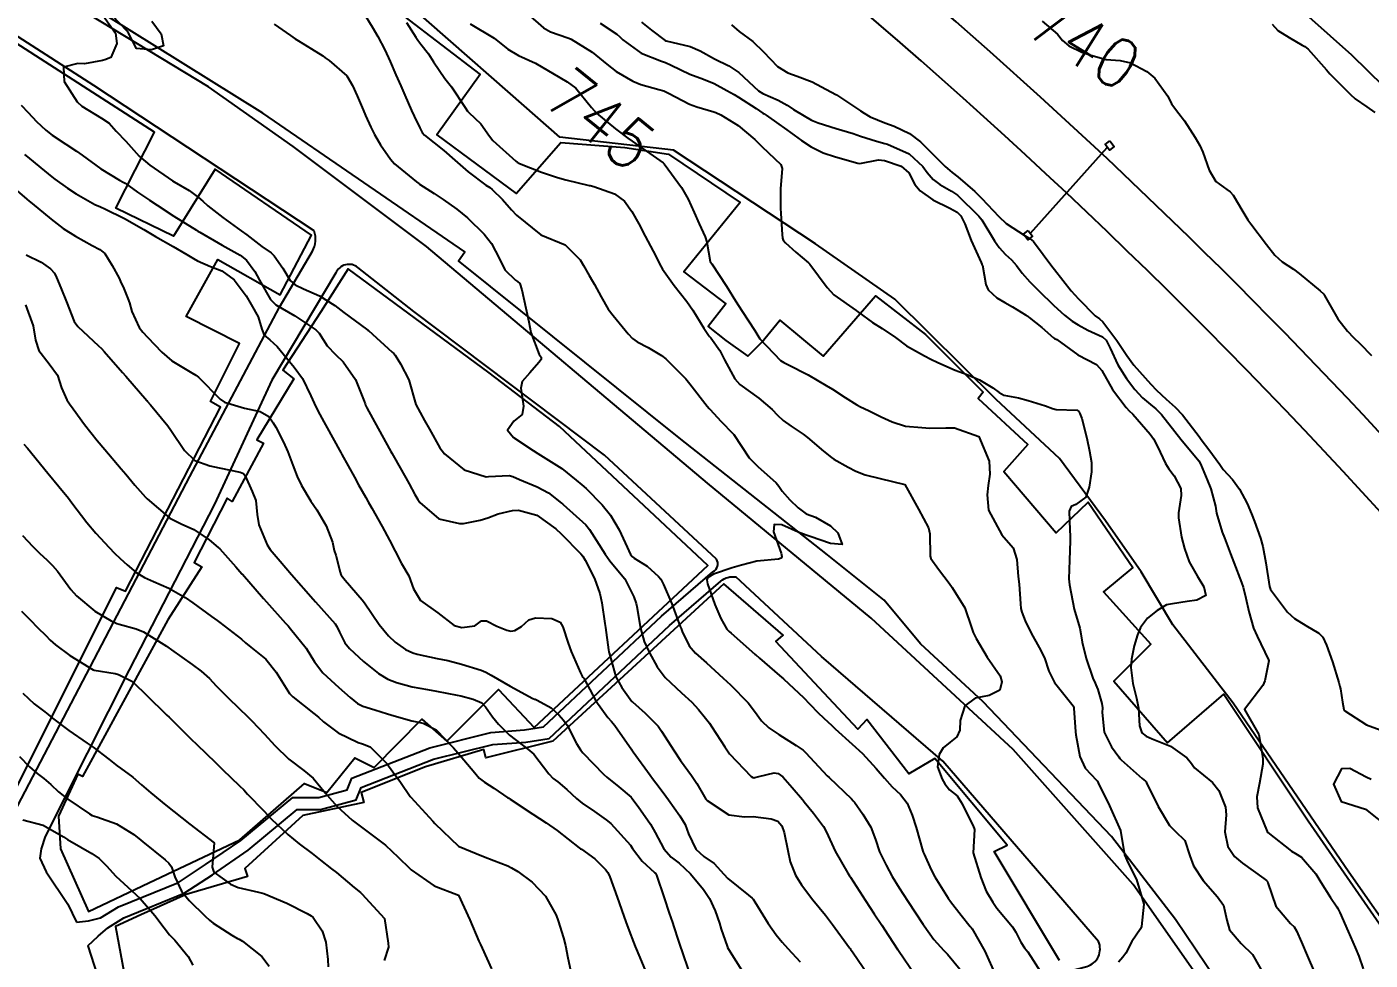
# Model space of a CAD drawing. Header units: metres. Extents: x 318500 to 325275, y 7408834 to 7428799.
# Drawn here: x 320877.3 to 320987, y 7409643.1 to 7409719.3 of the extents above; entities that cross this region are included whole.
import ezdxf
from ezdxf.enums import TextEntityAlignment as Align

# ---------------------------------------------------------------- set-up
doc = ezdxf.new("R2010")
doc.units = ezdxf.units.M
doc.header["$MEASUREMENT"] = 0
for name, color, linetype in [('Cotas', 45, 'Continuous'), ('Curvas de Nivel 1m', 11, 'Continuous'), ('Curvas de Nivel 5m', 15, 'Continuous'), ('Divisas', 45, 'Continuous'), ('Edificações', 30, 'Continuous'), ('Linha Férrea', 20, 'Continuous'), ('Pórticos', 45, 'Continuous'), ('Vias Primárias', 230, 'Continuous'), ('Vias Secundárias', 230, 'Continuous')]:
    doc.layers.add(name, color=color, linetype=linetype)
doc.styles.add('Style-STANDARD', font='STANDARD.shx')

msp = doc.modelspace()

# ---------------------------------------------------------------- linework, layer by layer
at = {"layer": 'Curvas de Nivel 1m', "flags": 128}
for points, elevation in [([(320887.46, 7409719.76), (320888.23, 7409718.74), (320888.42, 7409717.75), (320887.43, 7409717.42), (320886.21, 7409717.55), (320885.56, 7409718.78), (320885.44, 7409718.96), (320883.68, 7409720.81)], 749), ([(320904.72, 7409720.52), (320905.45, 7409719.3), (320905.93, 7409718.51), (320906.51, 7409717.42), (320906.94, 7409716.49), (320907.4, 7409715.4), (320907.8, 7409714.48), (320908.12, 7409713.73), (320908.69, 7409712.47), (320908.9, 7409712.01), (320909.35, 7409711.05), (320909.55, 7409710.67), (320909.75, 7409710.45), (320911.32, 7409709.2), (320912.22, 7409708.42), (320913.3, 7409707.48), (320914.75, 7409706.39), (320915.07, 7409706.18), (320915.28, 7409706.02), (320916.12, 7409705.22), (320916.86, 7409704.36), (320917.25, 7409703.93), (320919.23, 7409702.33), (320921.22, 7409701.5), (320922.47, 7409700.28), (320922.74, 7409699.82), (320923.19, 7409699.01), (320923.47, 7409698.55), (320923.62, 7409698.27), (320924.16, 7409697.27), (320924.75, 7409696.25), (320925.14, 7409695.73), (320926.39, 7409694.23), (320926.74, 7409693.85), (320927.11, 7409693.58), (320928.02, 7409693.11), (320929.1, 7409692.48), (320929.46, 7409692.19), (320931.08, 7409690.57), (320931.43, 7409690.16), (320932.84, 7409688.34), (320932.99, 7409688.14), (320933.01, 7409688.11), (320933.04, 7409688.08), (320933.98, 7409687.07), (320934.94, 7409686.11), (320935.02, 7409686.02), (320936.27, 7409684.1), (320936.98, 7409683.41), (320938.46, 7409682.07), (320938.68, 7409681.79), (320938.95, 7409681.39), (320939.58, 7409680.69), (320940.27, 7409680.04), (320940.93, 7409679.55), (320941.68, 7409679.27), (320942.92, 7409678.55), (320943.5, 7409678), (320943.86, 7409677.03), (320942.9, 7409677.11), (320941.25, 7409677.68), (320940.91, 7409677.79), (320940.27, 7409678.04), (320938.92, 7409678.64), (320938.32, 7409678.66), (320938.25, 7409678.07), (320938.88, 7409676.33), (320938.93, 7409676.06), (320938.88, 7409675.92), (320938.66, 7409675.84), (320936.88, 7409675.67), (320935.63, 7409675.35), (320934.87, 7409675.14), (320933.35, 7409674.62), (320932.86, 7409674.31), (320932.81, 7409674.14), (320932.86, 7409673.83), (320933.45, 7409672.13), (320933.95, 7409670.99), (320934.45, 7409670.12), (320934.62, 7409669.94), (320934.8, 7409669.78), (320936.73, 7409668.09), (320936.78, 7409668.05), (320937.1, 7409667.76), (320938.75, 7409666.33), (320939.06, 7409666.06), (320940.73, 7409664.51), (320941.19, 7409664.03), (320941.94, 7409663.25), (320942.71, 7409662.53), (320942.98, 7409662.28), (320943.29, 7409661.99), (320944.68, 7409660.73), (320945.52, 7409659.97), (320946.65, 7409658.75), (320947.33, 7409657.94), (320947.96, 7409657.25), (320948.63, 7409656.61), (320949.16, 7409655.91), (320949.59, 7409654.93), (320949.9, 7409653.91), (320950.46, 7409652), (320950.49, 7409651.9), (320950.56, 7409651.75), (320951.13, 7409650.47), (320951.42, 7409649.89), (320952.51, 7409648.14), (320952.71, 7409647.87), (320953.58, 7409646.77), (320954.32, 7409645.84), (320954.39, 7409645.76), (320954.48, 7409645.65), (320955.52, 7409643.83), (320956.43, 7409641.82)], 747), ([(320918.18, 7409720.34), (320919.45, 7409719.24), (320920.03, 7409718.9), (320921.45, 7409718.42), (320921.54, 7409718.38), (320921.71, 7409718.3), (320923.43, 7409717.24), (320924.63, 7409716.26), (320925.41, 7409715.65), (320926.76, 7409714.87), (320927.4, 7409714.61), (320928.89, 7409714.2), (320929.28, 7409714.08), (320929.39, 7409714.04), (320929.67, 7409713.9), (320931.38, 7409712.99), (320931.98, 7409712.77), (320933.37, 7409712.36), (320933.54, 7409712.31), (320933.96, 7409712.13), (320935.36, 7409711.24), (320936.72, 7409710.1), (320937.33, 7409709.51), (320938.85, 7409708.07), (320938.97, 7409707.73), (320938.82, 7409706.07), (320938.82, 7409704.51), (320938.86, 7409704.07), (320938.96, 7409702.34), (320938.99, 7409702.06), (320939.05, 7409701.88), (320939.23, 7409701.66), (320940.07, 7409700.9), (320941.11, 7409700.03), (320941.21, 7409699.92), (320942.63, 7409698.02), (320943.17, 7409697.43), (320945, 7409696.14), (320945.15, 7409696.03), (320945.22, 7409695.98), (320946.33, 7409695.15), (320947.14, 7409694.66), (320948.21, 7409693.94), (320949.12, 7409693.27), (320950.58, 7409692.44), (320951.1, 7409692.17), (320951.68, 7409691.89), (320953.09, 7409691.28), (320954, 7409690.94), (320955.08, 7409690.49), (320956.17, 7409689.83), (320956.69, 7409689.45), (320957.06, 7409689.23), (320958.28, 7409689.02), (320959.06, 7409688.79), (320960.48, 7409688.36), (320961.05, 7409688.13), (320961.35, 7409688.07), (320963.05, 7409688), (320963.2, 7409687.89), (320963.29, 7409687.74), (320963.45, 7409687.33), (320963.86, 7409685.73), (320964.07, 7409684.66), (320964.24, 7409683.72), (320964.22, 7409682.96), (320964.03, 7409681.72), (320963.78, 7409680.9), (320962.95, 7409680.31), (320962.56, 7409680.13), (320962.42, 7409679.75), (320962.45, 7409678.21), (320962.49, 7409677.75), (320962.5, 7409677.34), (320962.43, 7409675.75), (320962.39, 7409674.22), (320962.44, 7409673.75), (320962.83, 7409671.74), (320963.28, 7409670.2), (320963.37, 7409669.73), (320963.48, 7409669.05), (320963.81, 7409667.72), (320964.34, 7409666.13), (320964.52, 7409665.71), (320964.59, 7409665.56), (320964.74, 7409665.18), (320965.08, 7409664.05), (320965.12, 7409663.7), (320965.11, 7409663.32), (320965.28, 7409661.7), (320965.86, 7409660.51), (320966.46, 7409659.68), (320966.55, 7409659.56), (320966.67, 7409659.44), (320968.38, 7409657.93), (320968.65, 7409657.71), (320968.67, 7409657.68), (320968.7, 7409657.66), (320968.73, 7409657.58), (320969.68, 7409655.64), (320970.6, 7409654.08), (320971.08, 7409653.62), (320971.85, 7409652.87), (320972.26, 7409651.6), (320972.56, 7409650.78), (320973.36, 7409649.59), (320974.52, 7409648.26), (320975.01, 7409647.57), (320975.28, 7409646.35), (320975.51, 7409645.56), (320976.47, 7409644.46), (320977.4, 7409643.54), (320978.43, 7409641.72)], 744), ([(320883.46, 7409720.25), (320884.49, 7409718.79), (320884.6, 7409717.96), (320884.1, 7409716.8), (320883.61, 7409716.61), (320883.42, 7409716.56), (320881.95, 7409716.29), (320881.41, 7409716.32), (320880.24, 7409716.01), (320880.3, 7409714.85), (320881.37, 7409713.19), (320881.74, 7409712.83), (320883.35, 7409711.85), (320883.98, 7409711.44), (320884.56, 7409710.79), (320885.33, 7409709.96), (320886.43, 7409708.76), (320887.3, 7409708.01), (320889.15, 7409706.73), (320889.28, 7409706.66), (320890.5, 7409705.94), (320891.27, 7409705.37), (320891.63, 7409705.06), (320892.03, 7409704.69), (320893.25, 7409703.75), (320894.77, 7409702.65), (320895.22, 7409702.31), (320896.46, 7409701.38), (320897.2, 7409700.84), (320897.45, 7409700.62), (320898.17, 7409699.59), (320898.76, 7409698.6), (320899.17, 7409698.23), (320899.84, 7409697.92), (320901.16, 7409697.33), (320902.41, 7409696.55), (320903.14, 7409695.99), (320905.01, 7409694.62), (320905.12, 7409694.55), (320905.16, 7409694.51), (320907.1, 7409692.74), (320907.23, 7409692.62), (320907.33, 7409692.49), (320907.77, 7409691.79), (320908.45, 7409690.47), (320909.04, 7409688.46), (320909.75, 7409687.17), (320910.15, 7409686.44), (320911, 7409684.93), (320911.37, 7409684.43), (320912.97, 7409683.13), (320914.77, 7409682.57), (320914.96, 7409682.58), (320916.65, 7409682.67), (320916.96, 7409682.6), (320917.51, 7409682.34), (320918.95, 7409681.73), (320919.88, 7409681.25), (320920.94, 7409680.41), (320921, 7409680.36), (320921.07, 7409680.3), (320922.92, 7409678.63), (320923.23, 7409678.27), (320923.79, 7409677.37), (320924.5, 7409676.25), (320924.87, 7409675.71), (320925.54, 7409674.92), (320926.11, 7409674.23), (320926.84, 7409672.75), (320927.02, 7409672.22), (320927.09, 7409671.96), (320927.39, 7409670.21), (320927.68, 7409669.1), (320928.11, 7409668.2), (320928.76, 7409667.05), (320929.41, 7409666.18), (320930.73, 7409664.92), (320931.57, 7409664.16), (320932.13, 7409663.56), (320932.71, 7409662.84), (320933.01, 7409662.44), (320933.22, 7409662.13), (320934.27, 7409660.52), (320934.54, 7409660.11), (320934.67, 7409659.95), (320936.44, 7409658.08), (320936.56, 7409658), (320936.64, 7409657.99), (320936.72, 7409658), (320937.05, 7409658.08), (320938.32, 7409658.39), (320938.64, 7409658.32), (320939.01, 7409658.05), (320939.79, 7409657.2), (320940.62, 7409656.2), (320940.7, 7409656.11), (320940.77, 7409656.03), (320941.52, 7409655.1), (320942.34, 7409654), (320942.58, 7409653.55), (320943.28, 7409651.99), (320944.32, 7409650.2), (320944.47, 7409649.98), (320944.54, 7409649.87), (320945.78, 7409647.96), (320946.49, 7409646.87), (320947.09, 7409645.94), (320947.64, 7409645.1), (320948.42, 7409643.92), (320948.46, 7409643.87), (320949.79, 7409641.91)], 749), ([(320897.45, 7409719.53), (320898.78, 7409718.6), (320899.18, 7409718.34), (320899.44, 7409718.17), (320900.5, 7409717.51), (320901.42, 7409716.93), (320901.63, 7409716.78), (320901.95, 7409716.56), (320903.4, 7409715.3), (320903.86, 7409714.53), (320904.23, 7409713.67), (320904.73, 7409712.52), (320904.92, 7409712.08), (320905.35, 7409711.12), (320905.66, 7409710.51), (320906.15, 7409709.68), (320906.96, 7409708.49), (320907.3, 7409708.13), (320909.08, 7409706.66), (320909.28, 7409706.51), (320909.34, 7409706.46), (320910.53, 7409705.69), (320911.27, 7409705.2), (320912.37, 7409704.42), (320913.25, 7409703.71), (320914.61, 7409702.39), (320915.22, 7409701.61), (320915.86, 7409700.37), (320916.3, 7409699.47), (320917.18, 7409698.61), (320917.35, 7409698.51), (320917.54, 7409698.35), (320917.69, 7409697.83), (320918.01, 7409696.34), (320918.25, 7409695.22), (320918.42, 7409694.34), (320919.1, 7409692.56), (320919.2, 7409692.43), (320919.28, 7409692.33), (320919.27, 7409692.15), (320919.09, 7409691.91), (320918.35, 7409691.06), (320917.72, 7409690.34), (320917.6, 7409689.8), (320917.83, 7409688.34), (320917.72, 7409687.66), (320917.03, 7409687.11), (320916.52, 7409686.36), (320917.01, 7409685.78), (320918.61, 7409684.72), (320918.99, 7409684.46), (320919.22, 7409684.33), (320920.97, 7409683.23), (320922.13, 7409682.28), (320922.59, 7409681.91), (320922.95, 7409681.6), (320924.25, 7409680.26), (320924.93, 7409679.42), (320925.63, 7409678.24), (320926.31, 7409676.81), (320926.58, 7409676.22), (320926.71, 7409676.05), (320926.88, 7409675.93), (320927.93, 7409675.26), (320928.86, 7409674.42), (320929.04, 7409674.19), (320929.26, 7409673.78), (320929.94, 7409672.18), (320930.64, 7409670.33), (320930.7, 7409670.17), (320930.8, 7409669.92), (320931.37, 7409668.75), (320931.88, 7409668.15), (320932.77, 7409667.37), (320934.15, 7409666.12), (320934.74, 7409665.56), (320936.18, 7409664.1), (320936.71, 7409663.42), (320937.27, 7409662.64), (320937.87, 7409662.07), (320938.69, 7409661.51), (320940.11, 7409660.61), (320940.67, 7409660.24), (320940.9, 7409660.03), (320942.64, 7409658.15), (320942.79, 7409658), (320944.62, 7409656.25), (320944.75, 7409656.11), (320944.86, 7409655.98), (320945.56, 7409655.01), (320946.2, 7409653.96), (320946.58, 7409652.95), (320946.92, 7409651.94), (320947.46, 7409650.84), (320947.96, 7409649.93), (320948.53, 7409649), (320949.24, 7409647.91), (320950.48, 7409646), (320950.55, 7409645.9), (320951.36, 7409644.78), (320952.17, 7409643.87), (320952.46, 7409643.58), (320953.89, 7409641.85)], 748), ([(320908.28, 7409719.66), (320909.03, 7409718.47), (320909.19, 7409718.22), (320909.43, 7409717.9), (320910.07, 7409717.1), (320910.48, 7409716.44), (320911.4, 7409715.09), (320911.95, 7409714.42), (320913.05, 7409712.72), (320913.26, 7409712.41), (320913.36, 7409712.31), (320914.34, 7409711.39), (320915.04, 7409710.38), (320915.33, 7409710.02), (320917.2, 7409708.35), (320917.31, 7409708.27), (320917.49, 7409708.16), (320919.3, 7409707.44), (320920.6, 7409707), (320921.29, 7409706.81), (320923.19, 7409706.36), (320923.28, 7409706.34), (320923.57, 7409706.27), (320925.27, 7409705.67), (320926.09, 7409705.06), (320926.68, 7409704.23), (320927.24, 7409703.22), (320927.78, 7409702.21), (320928.42, 7409701), (320928.82, 7409700.2), (320928.95, 7409699.95), (320929.19, 7409699.52), (320930.13, 7409698.18), (320931.16, 7409696.89), (320931.67, 7409696.16), (320932.57, 7409694.7), (320932.93, 7409694.14), (320933.01, 7409694.03), (320933.12, 7409693.91), (320933.86, 7409692.88), (320934.26, 7409692.12), (320935.08, 7409690.57), (320935.5, 7409690.11), (320937.05, 7409688.99), (320938.13, 7409688.07), (320938.57, 7409687.6), (320939.03, 7409687.17), (320939.69, 7409686.71), (320940.68, 7409686.04), (320941.02, 7409685.78), (320942.35, 7409684.66), (320942.99, 7409684.14), (320943.19, 7409684.01), (320944.35, 7409683.35), (320944.98, 7409683.02), (320945.74, 7409682.73), (320946.97, 7409682.42), (320948.97, 7409681.93), (320950.09, 7409679.91), (320950.92, 7409678.4), (320951.03, 7409677.9), (320951.06, 7409676.07), (320951.11, 7409675.9), (320951.73, 7409675.03), (320952.6, 7409673.87), (320952.85, 7409673.52), (320953.88, 7409671.86), (320954.42, 7409670.25), (320954.56, 7409669.85), (320954.8, 7409669.37), (320955.72, 7409667.84), (320956.76, 7409666.3), (320956.92, 7409665.82), (320956.74, 7409665.13), (320955.87, 7409664.69), (320954.73, 7409664.48), (320953.89, 7409663.85), (320953.51, 7409662.66), (320953.47, 7409661.86), (320953.22, 7409661.34), (320952.69, 7409660.88), (320952.11, 7409660.44), (320951.78, 7409659.88), (320951.65, 7409658.89), (320952.03, 7409657.88), (320952.25, 7409657.49), (320952.63, 7409657.01), (320953.26, 7409656.5), (320953.68, 7409655.85), (320954.59, 7409653.99), (320954.65, 7409653.84), (320954.67, 7409653.76), (320954.56, 7409651.84), (320955.18, 7409649.83), (320955.64, 7409648.71), (320956.16, 7409647.82), (320956.5, 7409647.33), (320957.77, 7409645.8), (320958.06, 7409645.38), (320958.47, 7409644.57), (320958.77, 7409644.09), (320959.03, 7409643.78), (320960.1, 7409642.1)], 746), ([(320924.1, 7409719.62), (320925.45, 7409718.7), (320925.69, 7409718.48), (320925.93, 7409718.24), (320927.43, 7409717.16), (320929.11, 7409716.51), (320929.42, 7409716.4), (320929.9, 7409716.19), (320931.41, 7409715.44), (320932.52, 7409715.03), (320933.4, 7409714.69), (320934.43, 7409714.12), (320935.04, 7409713.77), (320935.38, 7409713.57), (320936.84, 7409712.63), (320937.37, 7409712.27), (320937.48, 7409712.2), (320937.65, 7409712.09), (320939.35, 7409710.91), (320940.55, 7409710.04), (320941.33, 7409709.5), (320942.31, 7409709.03), (320943.32, 7409708.7), (320945.13, 7409708.17), (320945.31, 7409708.16), (320946.82, 7409708.46), (320947.32, 7409708.4), (320948.68, 7409707.94), (320949.3, 7409707.38), (320949.81, 7409706.44), (320950.24, 7409705.92), (320951.28, 7409705.18), (320952.65, 7409704.5), (320953.26, 7409704.17), (320953.56, 7409703.87), (320953.89, 7409703.23), (320954.41, 7409701.86), (320955.21, 7409700.05), (320955.28, 7409699.92), (320955.32, 7409699.85), (320955.6, 7409698.26), (320955.79, 7409697.84), (320956.51, 7409697.17), (320957.16, 7409696.8), (320957.78, 7409696.43), (320958.84, 7409695.79), (320959.03, 7409695.67), (320959.15, 7409695.58), (320960.17, 7409694.75), (320961.13, 7409693.92), (320961.22, 7409693.86), (320961.39, 7409693.77), (320963.11, 7409692.52), (320964.65, 7409691.72), (320965.09, 7409691.24), (320965.96, 7409689.7), (320967.06, 7409688.21), (320967.32, 7409687.95), (320967.6, 7409687.68), (320969.03, 7409686.05), (320969.29, 7409685.66), (320969.62, 7409685.04), (320970.28, 7409683.64), (320970.55, 7409683.2), (320970.98, 7409682.63), (320971.52, 7409681.62), (320971.55, 7409681.04), (320971.34, 7409679.63), (320971.35, 7409679.21), (320971.59, 7409677.62), (320971.82, 7409676.7), (320972.22, 7409675.62), (320972.87, 7409674.48), (320973.41, 7409673.59), (320973.57, 7409672.87), (320972.84, 7409672.48), (320972.06, 7409672.39), (320970.84, 7409672.18), (320970.37, 7409672.1), (320969.6, 7409671.65), (320968.82, 7409671.03), (320968.23, 7409670.26), (320967.98, 7409669.67), (320967.71, 7409668.76), (320967.49, 7409667.67), (320967.44, 7409667), (320967.6, 7409665.67), (320967.92, 7409664.49), (320968.08, 7409663.67), (320968.16, 7409662.22), (320968.34, 7409661.66), (320968.7, 7409661.37), (320969.18, 7409661.17), (320970.68, 7409660.56), (320972.03, 7409659.61), (320972.32, 7409659.26), (320972.66, 7409658.8), (320974.11, 7409657.59), (320974.64, 7409656.94), (320975.19, 7409655.57), (320975.24, 7409654.95), (320975.12, 7409653.57), (320975.37, 7409652.36), (320975.92, 7409651.56), (320976.56, 7409651), (320978.32, 7409649.75), (320978.54, 7409649.59), (320978.61, 7409649.52), (320978.65, 7409649.41), (320979.3, 7409647.51), (320980.5, 7409646.09), (320980.8, 7409645.8), (320980.99, 7409645.49), (320981.39, 7409644.57), (320981.86, 7409643.48), (320982.44, 7409642.08)], 743), ([(320927.46, 7409719.7), (320928.28, 7409719.03), (320929.41, 7409718.19), (320929.45, 7409718.17), (320929.48, 7409718.16), (320931.44, 7409717.69), (320932.25, 7409717.34), (320933.43, 7409716.7), (320934.6, 7409716.12), (320935.41, 7409715.59), (320937.04, 7409714.09), (320937.39, 7409713.87), (320938.64, 7409713.33), (320939.38, 7409712.9), (320939.89, 7409712.57), (320940.75, 7409712.04), (320941.37, 7409711.7), (320941.9, 7409711.48), (320943.36, 7409711.02), (320944.75, 7409710.59), (320945.35, 7409710.38), (320946.66, 7409709.96), (320947.34, 7409709.78), (320947.56, 7409709.72), (320949.33, 7409708.94), (320950.45, 7409707.91), (320950.81, 7409707.42), (320951.3, 7409706.84), (320951.83, 7409706.42), (320952.8, 7409705.88), (320953.29, 7409705.55), (320955.03, 7409703.85), (320955.26, 7409703.56), (320956.3, 7409701.83), (320956.68, 7409701.28), (320957.22, 7409700.71), (320957.69, 7409700.29), (320958.11, 7409699.81), (320958.58, 7409699.18), (320959.19, 7409698.49), (320959.89, 7409697.78), (320961.16, 7409696.56), (320962.02, 7409695.76), (320962.66, 7409695.27), (320963.14, 7409694.96), (320963.94, 7409694.53), (320965.13, 7409693.99), (320965.42, 7409693.71), (320965.75, 7409693.07), (320966.39, 7409691.7), (320967.08, 7409690.58), (320967.77, 7409689.68), (320968.4, 7409689), (320969.06, 7409688.46), (320969.5, 7409688.1), (320969.95, 7409687.65), (320971.03, 7409686.27), (320971.52, 7409685.63), (320972.99, 7409683.87), (320973.15, 7409683.61), (320973.69, 7409682.31), (320973.99, 7409681.59), (320974.36, 7409680.17), (320974.45, 7409679.59), (320974.92, 7409678.05), (320975.1, 7409677.58), (320975.59, 7409676.27), (320975.85, 7409675.57), (320976.49, 7409673.94), (320976.62, 7409673.55), (320976.85, 7409672.64), (320977.08, 7409671.55), (320977.48, 7409670.2), (320977.77, 7409669.54), (320978.69, 7409667.61), (320978.71, 7409667.52), (320978.39, 7409665.89), (320978.22, 7409665.53), (320976.73, 7409663.55), (320977.91, 7409661.53), (320978.14, 7409660.07), (320978.22, 7409659.53), (320978.23, 7409659.09), (320977.95, 7409657.53), (320977.75, 7409656.42), (320977.8, 7409655.53), (320978.59, 7409653.59), (320978.65, 7409653.52), (320980.58, 7409652), (320980.89, 7409651.81), (320981.39, 7409651.49), (320982.55, 7409650.14), (320982.98, 7409649.46), (320983.77, 7409648.2), (320984.28, 7409647.44), (320984.36, 7409647.3), (320984.51, 7409646.98), (320985.21, 7409645.43), (320985.78, 7409644.11), (320986.07, 7409643.42), (320986.44, 7409642.38)], 742), ([(320934.82, 7409719.47), (320935.46, 7409718.92), (320936.56, 7409718.1), (320937.44, 7409717.27), (320938.57, 7409716.07), (320939.41, 7409715.56), (320940.18, 7409715.27), (320941.4, 7409714.81), (320942.95, 7409714.01), (320943.39, 7409713.75), (320944.45, 7409713.06), (320945.37, 7409712.44), (320945.66, 7409712.26), (320946.16, 7409711.97), (320947.36, 7409711.46), (320948.11, 7409711.19), (320949.35, 7409710.61), (320950.26, 7409709.92), (320951.32, 7409708.85), (320952.28, 7409707.89), (320952.84, 7409707.41), (320953.3, 7409707.06), (320954.69, 7409705.86), (320955.28, 7409705.29), (320956.66, 7409703.83), (320957.25, 7409703.26), (320958.8, 7409702.23), (320959.23, 7409702), (320959.49, 7409701.79), (320960.28, 7409700.72), (320961, 7409699.77), (320961.21, 7409699.5), (320962.58, 7409697.75), (320963.17, 7409697.09), (320964.54, 7409695.72), (320964.89, 7409695.45), (320965.15, 7409695.23), (320966.31, 7409693.7), (320967.11, 7409692.46), (320967.69, 7409691.68), (320969.08, 7409690.14), (320969.54, 7409689.65), (320970.32, 7409688.89), (320971.06, 7409688.24), (320971.66, 7409687.62), (320973.02, 7409685.85), (320973.2, 7409685.61), (320973.81, 7409684.79), (320974.71, 7409683.58), (320974.82, 7409683.41), (320974.99, 7409683.17), (320975.76, 7409682.35), (320976.33, 7409681.56), (320976.95, 7409680.37), (320977.31, 7409679.55), (320977.56, 7409678.92), (320978.05, 7409677.54), (320978.23, 7409676.86), (320978.48, 7409675.53), (320978.78, 7409673.6), (320978.8, 7409673.52), (320978.86, 7409673.37), (320980.24, 7409671.51), (320980.82, 7409670.99), (320981.74, 7409670.41), (320982.81, 7409669.78), (320982.98, 7409669.64), (320983.13, 7409669.47), (320983.44, 7409668.82), (320983.91, 7409667.45), (320984.43, 7409665.77), (320984.53, 7409665.44), (320984.57, 7409665.26), (320984.74, 7409664.15), (320984.84, 7409663.55), (320984.92, 7409663.44), (320986.71, 7409662.32), (320988.41, 7409661.69)], 741), ([(320978.99, 7409719.53), (320979.46, 7409719.01), (320980.39, 7409718.45), (320981.45, 7409717.82), (320981.65, 7409717.69), (320981.93, 7409717.49), (320983.42, 7409715.79), (320983.71, 7409715.47), (320985.39, 7409713.77), (320985.77, 7409713.44), (320986.73, 7409712.77), (320987.38, 7409712.32)], 739), ([(320877.06, 7409708.89), (320877.31, 7409708.68), (320878.38, 7409707.79), (320879.28, 7409707.05), (320879.54, 7409706.86), (320880.57, 7409706.14), (320881.27, 7409705.67), (320882.81, 7409704.81), (320883.26, 7409704.6), (320883.61, 7409704.45), (320885.24, 7409703.65), (320886.8, 7409702.76), (320887.23, 7409702.51), (320887.77, 7409702.2), (320889.21, 7409701.38), (320890.33, 7409700.71), (320890.87, 7409700.38), (320891.19, 7409700.19), (320892.25, 7409699.75), (320893.19, 7409699.38), (320894.19, 7409698.66), (320895.16, 7409697.35), (320895.59, 7409696.64), (320896.14, 7409695.63), (320896.44, 7409694.63), (320896.63, 7409694.14), (320897.11, 7409693.74), (320897.69, 7409693.2), (320898.18, 7409692.6), (320899.08, 7409691.52), (320899.76, 7409690.58), (320900.44, 7409689.18), (320900.72, 7409688.57), (320901.03, 7409687.95), (320901.51, 7409687.05), (320901.78, 7409686.56), (320902.79, 7409684.75), (320902.9, 7409684.54), (320902.99, 7409684.39), (320904.01, 7409682.52), (320904.35, 7409681.91), (320904.94, 7409680.87), (320905.15, 7409680.51), (320905.44, 7409680), (320906.28, 7409678.5), (320906.89, 7409677.39), (320907.33, 7409676.48), (320907.87, 7409675.48), (320908.46, 7409674.47), (320908.84, 7409673.4), (320909.4, 7409672.45), (320910.82, 7409671.44), (320912.15, 7409670.42), (320912.8, 7409670.25), (320913.84, 7409670.39), (320914.39, 7409670.8), (320914.81, 7409670.79), (320915.64, 7409670.37), (320916.47, 7409670.03), (320916.8, 7409669.96), (320917.13, 7409670.01), (320917.66, 7409670.34), (320918.26, 7409670.88), (320918.81, 7409671.04), (320920.14, 7409670.98), (320920.81, 7409670.7), (320921.05, 7409670.3), (320921.48, 7409668.98), (320921.72, 7409668.29), (320922.49, 7409666.54), (320922.63, 7409666.27), (320922.68, 7409666.2), (320922.75, 7409666.11), (320923.74, 7409664.26), (320924.71, 7409662.9), (320925.03, 7409662.57), (320925.3, 7409662.24), (320926.67, 7409660.26), (320926.7, 7409660.22), (320926.79, 7409660.1), (320928.18, 7409658.2), (320928.37, 7409657.93), (320928.63, 7409657.58), (320929.23, 7409656.78), (320929.67, 7409656.17), (320930.6, 7409654.87), (320931.04, 7409654.16), (320931.32, 7409653.41), (320931.9, 7409652.15), (320932.55, 7409651.55), (320933.4, 7409650.98), (320934.19, 7409650.12), (320934.53, 7409649.75), (320936.21, 7409648.39), (320936.51, 7409648.16), (320936.59, 7409648.08), (320936.74, 7409647.85), (320937.83, 7409646.07), (320938.47, 7409645.17), (320938.97, 7409644.56), (320939.43, 7409644.05), (320940.44, 7409642.94)], 751), ([(320875.28, 7409706.91), (320877.26, 7409705.24), (320877.45, 7409705.08), (320877.69, 7409704.88), (320879.24, 7409703.59), (320880.23, 7409702.84), (320881.22, 7409702.21), (320882.58, 7409701.45), (320883.2, 7409701.12), (320883.62, 7409700.8), (320884.22, 7409699.82), (320884.78, 7409698.79), (320884.91, 7409698.52), (320885.17, 7409697.94), (320885.51, 7409697.13), (320885.64, 7409696.77), (320885.84, 7409696.07), (320886.42, 7409694.76), (320886.73, 7409694.37), (320887.11, 7409693.97), (320888.27, 7409692.74), (320889.09, 7409692.03), (320890.73, 7409691.05), (320891.07, 7409690.87), (320891.28, 7409690.7), (320893.04, 7409688.9), (320893.39, 7409688.67), (320895.04, 7409688.16), (320896.3, 7409687.9), (320897.03, 7409687.5), (320897.38, 7409686.97), (320897.58, 7409686.61), (320898.21, 7409685.4), (320898.56, 7409684.6), (320898.97, 7409683.5), (320899.33, 7409682.59), (320899.68, 7409681.85), (320900.45, 7409680.57), (320900.93, 7409679.86), (320901.71, 7409678.56), (320902.22, 7409677.23), (320902.37, 7409676.55), (320902.49, 7409676.16), (320902.86, 7409674.78), (320902.9, 7409674.58), (320902.92, 7409674.54), (320903.25, 7409674.13), (320904.64, 7409672.51), (320904.83, 7409672.26), (320906.04, 7409670.5), (320906.79, 7409669.58), (320907.35, 7409669.05), (320908.19, 7409668.47), (320908.78, 7409668.19), (320909.14, 7409668.08), (320910.77, 7409667.73), (320911.64, 7409667.55), (320912.76, 7409667.27), (320914.36, 7409666.78), (320914.75, 7409666.61), (320915.19, 7409666.37), (320916.74, 7409665.46), (320918.59, 7409664.47), (320918.72, 7409664.41), (320918.78, 7409664.39), (320918.94, 7409664.33), (320920.1, 7409663.69), (320920.71, 7409663.12), (320921.09, 7409662.68), (320921.4, 7409662.29), (320922.17, 7409660.79), (320922.48, 7409660.27), (320922.67, 7409660.03), (320924.38, 7409658.25), (320924.64, 7409658.02), (320925.62, 7409657.23), (320926.62, 7409656.39), (320926.7, 7409656.3), (320926.76, 7409656.22), (320927.2, 7409655.63), (320928.19, 7409654.2), (320928.58, 7409653.51), (320929.3, 7409652.18), (320929.9, 7409651.51), (320930.55, 7409651), (320931.47, 7409650.15), (320932.52, 7409648.87), (320933.03, 7409648.13), (320933.49, 7409647.12), (320933.83, 7409646.12), (320933.99, 7409645.63), (320934.46, 7409644.22), (320934.49, 7409644.14), (320934.5, 7409644.11), (320934.58, 7409643.98), (320935.77, 7409642.09)], 752), ([(320877.2, 7409700.7), (320878.42, 7409700.1), (320879.19, 7409699.54), (320879.51, 7409699.19), (320879.68, 7409698.85), (320880.02, 7409697.99), (320880.5, 7409696.84), (320881.13, 7409695.25), (320881.41, 7409694.83), (320883.1, 7409693.27), (320883.34, 7409693.05), (320883.58, 7409692.8), (320885.07, 7409691.09), (320885.34, 7409690.78), (320887.04, 7409688.8), (320887.08, 7409688.75), (320887.35, 7409688.43), (320888.76, 7409686.73), (320889.01, 7409686.38), (320890.13, 7409684.71), (320890.98, 7409683.9), (320892.2, 7409683.46), (320892.97, 7409683.29), (320894.68, 7409682.94), (320894.96, 7409682.84), (320895.1, 7409682.65), (320895.66, 7409681.35), (320895.97, 7409680.63), (320896.07, 7409679.48), (320896.2, 7409678.63), (320896.89, 7409677), (320897.14, 7409676.62), (320897.94, 7409675.67), (320898.86, 7409674.59), (320900.63, 7409672.57), (320900.83, 7409672.35), (320902.43, 7409670.55), (320902.58, 7409670.33), (320902.79, 7409669.88), (320903.24, 7409668.99), (320903.62, 7409668.53), (320904.76, 7409667.48), (320905.97, 7409666.5), (320906.74, 7409666.04), (320907.45, 7409665.77), (320908.73, 7409665.42), (320909.99, 7409665.18), (320910.73, 7409665.05), (320912.4, 7409664.74), (320912.72, 7409664.67), (320913.72, 7409664.4), (320914.42, 7409664.09), (320914.71, 7409663.78), (320915.3, 7409662.96), (320915.79, 7409662.36), (320916.69, 7409661.47), (320918.19, 7409660.33), (320918.66, 7409659.9), (320919.9, 7409658.31), (320920.26, 7409657.93), (320920.63, 7409657.64), (320921.36, 7409657.02), (320922.16, 7409656.28), (320922.61, 7409655.91), (320923.64, 7409655.22), (320924.59, 7409654.56), (320924.97, 7409654.24), (320926.56, 7409652.48), (320926.74, 7409652.22), (320927.51, 7409651.16), (320928.54, 7409650.26), (320928.58, 7409650.23), (320928.62, 7409650.19), (320928.7, 7409650.02), (320929.32, 7409648.18), (320929.73, 7409646.93), (320930, 7409646.17), (320930.12, 7409645.81), (320930.47, 7409644.73), (320930.65, 7409644.16), (320930.75, 7409643.86), (320931.34, 7409642.15)], 753), ([(320877.15, 7409696.61), (320877.77, 7409694.88), (320877.95, 7409693.71), (320878.24, 7409692.87), (320879.08, 7409691.8), (320879.76, 7409690.85), (320880.07, 7409689.83), (320880.51, 7409688.84), (320880.73, 7409688.52), (320881.03, 7409688.11), (320881.97, 7409686.82), (320883, 7409685.54), (320883.62, 7409684.8), (320884.97, 7409683.21), (320885.33, 7409682.77), (320886.08, 7409681.89), (320886.94, 7409680.9), (320887.09, 7409680.75), (320888.92, 7409679.19), (320889.87, 7409678.72), (320890.9, 7409678.27), (320892.15, 7409677.42), (320892.88, 7409676.8), (320893.01, 7409676.67), (320894.32, 7409675.2), (320894.82, 7409674.65), (320894.86, 7409674.6), (320896.59, 7409672.62), (320896.83, 7409672.35), (320898.39, 7409670.6), (320898.59, 7409670.38), (320898.8, 7409670.15), (320900.06, 7409668.58), (320900.76, 7409667.46), (320901.43, 7409666.56), (320902.73, 7409665.36), (320903.67, 7409664.53), (320904.26, 7409664.06), (320904.71, 7409663.83), (320905.69, 7409663.52), (320906.71, 7409663.21), (320907.27, 7409663.04), (320908.7, 7409662.63), (320908.84, 7409662.6), (320909.62, 7409662.45), (320910.69, 7409661.89), (320912.1, 7409660.42), (320912.66, 7409659.79), (320913.84, 7409658.39), (320914.21, 7409657.96), (320914.63, 7409657.63), (320915.39, 7409657.13), (320916.56, 7409656.35), (320916.62, 7409656.31), (320916.73, 7409656.24), (320918.6, 7409655.02), (320919.69, 7409654.31), (320920.58, 7409653.68), (320922.38, 7409652.27), (320922.48, 7409652.19), (320922.56, 7409652.14), (320923.65, 7409651.35), (320924.54, 7409650.48), (320924.71, 7409650.24), (320924.87, 7409649.9), (320925.48, 7409648.23), (320926.02, 7409646.69), (320926.19, 7409646.22), (320926.47, 7409645.47), (320926.81, 7409644.56), (320926.95, 7409644.21), (320927.34, 7409643.31), (320927.8, 7409642.2)], 754), ([(320876.89, 7409677.76), (320877.75, 7409676.88), (320878.31, 7409676.3), (320878.87, 7409675.77), (320879.34, 7409675.33), (320879.76, 7409674.85), (320880.84, 7409673.36), (320881.31, 7409672.83), (320882.81, 7409671.59), (320884.13, 7409670.79), (320884.6, 7409670.59), (320884.8, 7409670.52), (320886.18, 7409670.14), (320886.79, 7409669.89), (320888.66, 7409668.73), (320888.78, 7409668.65), (320889.06, 7409668.44), (320890.76, 7409667.24), (320891.5, 7409666.69), (320892.16, 7409666.09), (320892.73, 7409665.5), (320893.57, 7409664.66), (320894.71, 7409663.53), (320895.16, 7409663.1), (320895.63, 7409662.64), (320896.68, 7409661.54), (320897.52, 7409660.61), (320898.65, 7409659.49), (320899.89, 7409658.58), (320900.63, 7409657.96), (320901.27, 7409657.2), (320901.79, 7409656.55), (320902.61, 7409655.65), (320903.84, 7409654.52), (320904.58, 7409653.94), (320906.56, 7409652.49), (320907.59, 7409651.51), (320908.54, 7409650.58), (320908.6, 7409650.52), (320908.66, 7409650.46), (320910.52, 7409649.15), (320912.51, 7409648.4), (320913.43, 7409646.39), (320914.19, 7409644.65), (320914.32, 7409644.38), (320914.46, 7409644.07), (320915.22, 7409642.37)], 756), ([(320876.81, 7409671.6), (320877.51, 7409670.88), (320878.16, 7409670.24), (320878.79, 7409669.61), (320879.16, 7409669.23), (320879.58, 7409668.85), (320880.77, 7409667.98), (320882.66, 7409666.81), (320882.75, 7409666.78), (320884.47, 7409666.51), (320884.74, 7409666.43), (320885.83, 7409665.86), (320886.72, 7409665.04), (320887, 7409664.75), (320888.7, 7409663.1), (320888.89, 7409662.92), (320889.09, 7409662.72), (320890.68, 7409661.14), (320891.14, 7409660.69), (320892.65, 7409659.23), (320893.24, 7409658.66), (320894.63, 7409657.33), (320894.97, 7409656.99), (320895.29, 7409656.64), (320896.6, 7409655.27), (320897.25, 7409654.61), (320898.57, 7409653.34), (320899.49, 7409652.58), (320900.55, 7409651.79), (320901.24, 7409651.25), (320902.15, 7409650.55), (320902.54, 7409650.24), (320904, 7409649.03), (320904.51, 7409648.61), (320904.62, 7409648.51), (320906.48, 7409646.48), (320906.78, 7409644.48), (320906.79, 7409644.15), (320906.44, 7409643.07)], 757), ([(320876.92, 7409664.89), (320877.85, 7409664.01), (320878.71, 7409663.37), (320879, 7409663.15), (320879.35, 7409662.85), (320880.69, 7409661.84), (320882.19, 7409660.81), (320882.66, 7409660.47), (320883.95, 7409659.49), (320884.64, 7409658.96), (320884.9, 7409658.78), (320885.9, 7409658.03), (320886.63, 7409657.4), (320887.38, 7409656.74), (320888.61, 7409655.75), (320889.92, 7409654.71), (320890.58, 7409654.19), (320892.56, 7409652.67), (320892.4, 7409650.67), (320892.53, 7409650.28), (320893.88, 7409649.29), (320894.52, 7409649.01), (320896.17, 7409648.63), (320896.51, 7409648.56), (320896.6, 7409648.53), (320898.5, 7409647.73), (320900.15, 7409646.91), (320900.48, 7409646.71), (320900.64, 7409646.57), (320901.39, 7409645.47), (320901.68, 7409644.55), (320901.84, 7409643.15), (320901.88, 7409642.55)], 758), ([(320876.65, 7409659.71), (320877.47, 7409658.88), (320878.09, 7409658.33), (320878.63, 7409657.92), (320879.22, 7409657.44), (320879.85, 7409656.84), (320880.61, 7409656.24), (320882.36, 7409655.04), (320882.59, 7409654.91), (320882.97, 7409654.8), (320884.58, 7409654.21), (320885.98, 7409653.35), (320886.56, 7409652.89), (320886.73, 7409652.75), (320888.55, 7409651.27), (320888.84, 7409651.02), (320889.07, 7409650.72), (320889.35, 7409649.9), (320889.88, 7409648.71), (320890.5, 7409647.95), (320891.83, 7409646.68), (320892.16, 7409646.36), (320892.47, 7409646.1), (320893.99, 7409645.13), (320894.46, 7409644.86), (320894.6, 7409644.79), (320894.86, 7409644.64), (320896.44, 7409643.4), (320897.04, 7409642.61)], 759), ([(320987.07, 7409657.83), (320986.66, 7409658.04), (320985.34, 7409658.75), (320984.66, 7409658.71), (320984.01, 7409657.45), (320984.63, 7409656.05), (320986.62, 7409655.42), (320988.6, 7409653.83)], 741)]:
    msp.add_lwpolyline(points, dxfattribs=dict(at, elevation=elevation))
at = {"layer": 'Curvas de Nivel 5m', "flags": 128}
for points, elevation in [([(320913.46, 7409719.55), (320915.44, 7409718.38), (320916.55, 7409717.48), (320917.43, 7409716.98), (320918.81, 7409716.34), (320919.41, 7409715.98), (320920.2, 7409715.53), (320921.4, 7409714.83), (320922.09, 7409714.29), (320923.37, 7409712.71), (320923.78, 7409712.27), (320925.35, 7409710.98), (320926.35, 7409710.23), (320927.33, 7409709.55), (320929.24, 7409708.19), (320929.31, 7409708.12), (320930.74, 7409706.18), (320931.28, 7409705.23), (320931.77, 7409704.16), (320932.18, 7409703.22), (320932.66, 7409702.15), (320932.8, 7409701.73), (320933.09, 7409700.14), (320933.13, 7409700.06), (320933.21, 7409699.95), (320934.42, 7409698.12), (320935.16, 7409696.93), (320935.69, 7409696.1), (320936.73, 7409694.5), (320936.96, 7409694.09), (320937.13, 7409693.82), (320938.83, 7409692.06), (320939.1, 7409691.89), (320939.43, 7409691.73), (320941.08, 7409690.88), (320942.56, 7409690.02), (320943.07, 7409689.71), (320944.12, 7409689.05), (320945.05, 7409688.45), (320945.36, 7409688.28), (320946.01, 7409687.97), (320947.04, 7409687.47), (320947.94, 7409687.04), (320949.03, 7409686.7), (320950.36, 7409686.58), (320951.03, 7409686.54), (320952.34, 7409686.57), (320953.03, 7409686.55), (320955.02, 7409685.85), (320955.86, 7409683.84), (320955.93, 7409682.78), (320955.79, 7409681.84), (320955.7, 7409681.1), (320955.83, 7409679.84), (320956.91, 7409677.82), (320957.84, 7409676.75), (320958.12, 7409675.8), (320958.24, 7409674.43), (320958.31, 7409673.8), (320958.44, 7409672.2), (320958.47, 7409671.8), (320958.53, 7409671.5), (320958.82, 7409670.79), (320959.3, 7409669.79), (320959.95, 7409668.62), (320960.39, 7409667.77), (320960.76, 7409666.68), (320961.21, 7409665.76), (320962.73, 7409663.85), (320962.78, 7409663.79), (320962.8, 7409663.74), (320962.8, 7409663.67), (320962.92, 7409661.74), (320962.95, 7409661.48), (320963.29, 7409659.73), (320963.72, 7409658.78), (320964.65, 7409657.78), (320964.69, 7409657.74), (320964.71, 7409657.71), (320964.79, 7409657.57), (320965.71, 7409655.69), (320966.59, 7409653.68), (320966.94, 7409651.68), (320967.22, 7409651.01), (320967.92, 7409649.67), (320968.51, 7409647.66), (320968.31, 7409645.84), (320968.25, 7409645.66), (320967.54, 7409644.61), (320967.05, 7409643.67), (320966.8, 7409643.33), (320966.45, 7409642.92)], 745), ([(320960.19, 7409719.78), (320961.46, 7409718.71), (320961.87, 7409718.18), (320962.37, 7409717.76), (320963.44, 7409717.25), (320964.18, 7409716.99), (320965.43, 7409716.65), (320966.58, 7409716.55), (320967.43, 7409716.37), (320968.76, 7409715.67), (320969.41, 7409715.13), (320970.46, 7409713.64), (320970.78, 7409713.03), (320971.38, 7409712.22), (320971.82, 7409711.63), (320972.69, 7409710.28), (320973.09, 7409709.61), (320973.33, 7409709.08), (320973.86, 7409707.6), (320974.39, 7409706.68), (320975.29, 7409706.02), (320975.55, 7409705.84), (320975.8, 7409705.57), (320976.6, 7409704.23), (320977, 7409703.55), (320977.25, 7409703.21), (320978.52, 7409701.54), (320979.22, 7409700.67), (320979.82, 7409700.13), (320980.73, 7409699.51), (320981.21, 7409699.17), (320982.92, 7409697.74), (320983.18, 7409697.51), (320983.21, 7409697.47), (320983.27, 7409697.37), (320984.36, 7409695.46), (320985.14, 7409694.45), (320985.64, 7409693.95), (320986.17, 7409693.43), (320987.12, 7409692.47)], 740), ([(320876.8, 7409712.9), (320877.35, 7409712.32), (320878.03, 7409711.57), (320878.8, 7409710.87), (320879.33, 7409710.46), (320880.44, 7409709.73), (320881.31, 7409709.15), (320881.76, 7409708.83), (320883.29, 7409707.72), (320884.81, 7409706.79), (320885.12, 7409706.63), (320885.28, 7409706.53), (320886.3, 7409705.8), (320887.26, 7409705.15), (320887.89, 7409704.74), (320889.25, 7409703.86), (320891.1, 7409702.7), (320891.23, 7409702.63), (320891.39, 7409702.54), (320893.21, 7409701.49), (320894.68, 7409700.66), (320895.2, 7409700.26), (320895.89, 7409699.34), (320896.26, 7409698.63), (320897.16, 7409697.05), (320897.6, 7409696.61), (320899.14, 7409695.7), (320900.86, 7409694.57), (320901.12, 7409694.29), (320901.79, 7409693.25), (320902.47, 7409692.55), (320903.09, 7409691.96), (320904.1, 7409690.52), (320904.8, 7409688.75), (320904.88, 7409688.51), (320904.93, 7409688.4), (320905.04, 7409688.2), (320905.95, 7409686.5), (320906.99, 7409684.63), (320907.07, 7409684.49), (320907.18, 7409684.29), (320908.21, 7409682.47), (320908.48, 7409681.99), (320908.95, 7409681.13), (320909.19, 7409680.71), (320909.37, 7409680.45), (320910.92, 7409679.14), (320912.59, 7409678.74), (320912.92, 7409678.76), (320914.29, 7409679.02), (320914.92, 7409679.22), (320915.76, 7409679.54), (320916.93, 7409679.82), (320917.43, 7409679.85), (320918.93, 7409679.43), (320920.48, 7409678.31), (320920.9, 7409677.91), (320922.52, 7409676.28), (320922.68, 7409676.07), (320922.87, 7409675.76), (320923.63, 7409674.26), (320924.06, 7409673.04), (320924.23, 7409672.26), (320924.48, 7409670.57), (320924.53, 7409670.25), (320924.78, 7409668.42), (320924.81, 7409668.27), (320924.81, 7409668.25), (320924.83, 7409668.2), (320925.38, 7409666.24), (320925.85, 7409665.35), (320926.68, 7409664.22), (320926.7, 7409664.2), (320926.72, 7409664.18), (320927.77, 7409663.27), (320928.7, 7409662.33), (320928.82, 7409662.19), (320929.1, 7409661.78), (320930.15, 7409660.18), (320930.66, 7409659.4), (320931.54, 7409658.16), (320931.99, 7409657.51), (320932.62, 7409656.42), (320932.73, 7409656.24), (320932.82, 7409656.14), (320934.6, 7409654.95), (320935.89, 7409654.8), (320936.6, 7409654.81), (320938.05, 7409654.62), (320938.6, 7409654.44), (320938.94, 7409654.05), (320939.12, 7409653.51), (320939.43, 7409652.05), (320939.62, 7409651.12), (320940.05, 7409650.04), (320940.53, 7409649.25), (320941.46, 7409648.02), (320942.49, 7409646.76), (320943.08, 7409645.99), (320944.46, 7409644.1), (320944.51, 7409644.03), (320944.54, 7409643.98), (320944.75, 7409643.68), (320945.92, 7409641.96)], 750), ([(320877, 7409685.22), (320877.3, 7409684.89), (320878.96, 7409682.86), (320879.87, 7409681.77), (320880.64, 7409680.83), (320880.93, 7409680.44), (320882.15, 7409678.82), (320882.9, 7409677.97), (320883.98, 7409676.79), (320884.42, 7409676.33), (320884.87, 7409675.89), (320885.45, 7409675.36), (320886.18, 7409674.76), (320886.85, 7409674.34), (320887.6, 7409674), (320888.84, 7409673.48), (320890.18, 7409672.71), (320890.82, 7409672.26), (320892.34, 7409671.15), (320892.8, 7409670.82), (320893.03, 7409670.67), (320894.79, 7409669.31), (320895.12, 7409668.99), (320895.55, 7409668.64), (320896.77, 7409667.68), (320897.62, 7409666.61), (320898.72, 7409664.87), (320898.98, 7409664.59), (320900.71, 7409663.22), (320901.07, 7409662.93), (320901.49, 7409662.56), (320902.69, 7409661.65), (320904.32, 7409660.87), (320904.67, 7409660.76), (320905.31, 7409660.5), (320906.65, 7409659.15), (320907.14, 7409658.48), (320907.79, 7409657.63), (320908.57, 7409656.46), (320908.62, 7409656.39), (320910.42, 7409654.43), (320910.59, 7409654.26), (320912.51, 7409652.41), (320912.56, 7409652.38), (320913.96, 7409651.79), (320914.55, 7409651.56), (320915.41, 7409651.23), (320916.54, 7409650.78), (320916.84, 7409650.64), (320917.37, 7409650.34), (320918.53, 7409649.46), (320919.62, 7409648.31), (320920.49, 7409646.76), (320920.66, 7409646.3), (320921.1, 7409644.92), (320921.25, 7409644.29), (320921.45, 7409643.28), (320921.66, 7409642.28)], 755), ([(320876.91, 7409654.56), (320878.58, 7409654.1), (320880.25, 7409653.15), (320880.56, 7409652.95), (320880.76, 7409652.83), (320882.55, 7409651.81), (320883.15, 7409651.4), (320883.77, 7409650.79), (320884.53, 7409649.95), (320885.84, 7409648.76), (320886.5, 7409648.12), (320887.72, 7409646.74), (320888.47, 7409645.72), (320888.91, 7409645.17), (320889.34, 7409644.72), (320890.44, 7409643.4), (320890.8, 7409642.69)], 760)]:
    msp.add_lwpolyline(points, dxfattribs=dict(at, elevation=elevation))
at = {"layer": 'Divisas'}
for points in [[(320995.96, 7409706.76), (320985.51, 7409717), (320974.56, 7409726.77), (320956.83, 7409741.98), (320945.88, 7409751), (320940.3, 7409755.4), (320916.01, 7409771.53), (320894.79, 7409785.49), (320883.39, 7409792.77), (320870.53, 7409800.29), (320858.42, 7409806.93)], [(320989.54, 7409644.17), (320985.26, 7409650.27), (320975.82, 7409664.08), (320970.87, 7409670.46), (320968.3, 7409674.81), (320965.38, 7409678.97), (320961.61, 7409684.07), (320956.44, 7409688.87), (320948.16, 7409697.07), (320941.69, 7409701.59), (320930.09, 7409709.25), (320920.79, 7409710.3), (320916.76, 7409713.84), (320906.58, 7409722.79)]]:
    msp.add_lwpolyline(points, dxfattribs=at)
at = {"layer": 'Edificações'}
for points in [[(320989.2, 7409605.43), (320986.89, 7409611.52), (320988.36, 7409612.09), (320986.51, 7409617.14), (320987.28, 7409617.46), (320984.2, 7409625.6), (320981.26, 7409631.11), (320978.7, 7409635.14), (320971.1, 7409646.42), (320965.87, 7409653.2), (320955.39, 7409664.18), (320950.26, 7409668.91), (320947.29, 7409672.5), (320942.67, 7409676.19), (320930.55, 7409685.74), (320912.52, 7409700.2), (320913.03, 7409700.93), (320896.54, 7409712.26), (320874.88, 7409725.77), (320840.75, 7409747.63), (320817.95, 7409762.07), (320795.36, 7409776.82), (320788.56, 7409781.88)], [(320904.89, 7409722.63), (320914.29, 7409715.42), (320910.75, 7409710.5), (320917.22, 7409705.7), (320920.88, 7409709.87), (320926.1, 7409709.45), (320929.67, 7409708.92), (320935.52, 7409704.95), (320930.92, 7409699.31), (320934.37, 7409696.7), (320932.91, 7409694.83), (320934.37, 7409693.68), (320936.15, 7409692.42), (320937.3, 7409693.57), (320938.76, 7409695.35), (320942.31, 7409692.42), (320946.59, 7409697.33), (320950.68, 7409694.19), (320955.39, 7409689.48), (320954.97, 7409688.95), (320959.04, 7409685.2), (320957.06, 7409683), (320961.34, 7409677.99), (320963.95, 7409680.5), (320967.62, 7409675.16), (320965.22, 7409673.17), (320969.08, 7409668.89), (320966.05, 7409665.87), (320970.44, 7409660.84), (320975.04, 7409664.81), (320981.93, 7409654.47), (320989.47, 7409643.59)], [(320961.62, 7409643.05), (320956.27, 7409651.96), (320957.33, 7409652.49), (320951.44, 7409659.56), (320949.32, 7409658.3), (320945.87, 7409662.74), (320945.14, 7409661.94), (320938.44, 7409669.11), (320939.04, 7409669.64), (320934.2, 7409673.81), (320920.23, 7409660.96), (320914.74, 7409659.62), (320914.6, 7409660.29), (320909.82, 7409658.89), (320904.57, 7409656.77), (320904.77, 7409655.97), (320899.79, 7409654.91), (320895.07, 7409650.58), (320895.27, 7409649.92), (320890.28, 7409648.46), (320886.55, 7409646.79), (320884.48, 7409645.85), (320887.64, 7409628.8)]]:
    msp.add_lwpolyline(points, dxfattribs=at)
for points in [[(320851.04, 7409670.02), (320863.62, 7409663.54), (320876.24, 7409656.84), (320884.58, 7409673.51), (320885.32, 7409673.22), (320893.07, 7409688.26), (320892.25, 7409688.7), (320894.62, 7409693.44), (320890.27, 7409695.65), (320892.85, 7409700.3), (320897.94, 7409697.42), (320900.52, 7409702.29), (320892.63, 7409707.68), (320889.24, 7409702.22), (320884.52, 7409704.51), (320887.69, 7409710.7), (320875.61, 7409718.46), (320868.66, 7409703.96), (320860.12, 7409687.36)], [(320880.01, 7409652.18), (320882.3, 7409647.05), (320887.23, 7409649.41), (320894.65, 7409652.92), (320899.93, 7409657.51), (320901.75, 7409656.77), (320904.04, 7409659.6), (320905.62, 7409658.81), (320909.52, 7409662.76), (320911.56, 7409660.98), (320915.78, 7409665.2), (320918.69, 7409662.1), (320932.88, 7409675.32), (320920.76, 7409686.67), (320915.03, 7409691.05), (320903.49, 7409699.55), (320901.28, 7409696.03), (320898.17, 7409691.26), (320899.07, 7409690.57), (320896.03, 7409685.59), (320896.58, 7409685.31), (320894.02, 7409680.55), (320893.61, 7409680.83), (320890.91, 7409675.57), (320891.54, 7409675.22), (320888.77, 7409670.88), (320881.8, 7409658.1), (320881.42, 7409658.27), (320879.85, 7409654.84)]]:
    msp.add_lwpolyline(points, close=True, dxfattribs=at)
at = {"layer": 'Linha Férrea'}
for points in [[(321000, 7409665.79, 0.078197), (320889.69, 7409761.64, 0.016428), (320831.73, 7409795.8, -0.029281), (320758.16, 7409840.19, -0.075107), (320633.21, 7409959.15, -0.038123), (320591.24, 7410019.37), (320569.88, 7410055.98), (320528.94, 7410130.12, 0.044252), (320455.67, 7410238.48), (320423.41, 7410279.54, -0.076357), (320336.11, 7410440.08, -0.029288), (320307.68, 7410537.21, 0.027041), (320278.59, 7410637.59, 0.100983), (320172.35, 7410808.48, 0.013159)], [(321000, 7409672.46, 0.064653), (320912.3, 7409751.47, 0.030753), (320836.25, 7409797.86, -0.016147), (320768.63, 7409837.8, -0.116635), (320584, 7410039.77), (320542.79, 7410113.92, 0.026405), (320494.03, 7410193.92, 0.017029), (320443.19, 7410260.7), (320429.49, 7410278.02, -0.097268), (320322.98, 7410493.45), (320310.76, 7410540.45), (320304.23, 7410567.01, 0.019913), (320282.85, 7410638.03, 0.100687), (320180.06, 7410806.18, 0.011092)]]:
    msp.add_lwpolyline(points, format="xyb", dxfattribs=at)
at = {"layer": 'Pórticos'}
msp.add_lwpolyline([(320959.24, 7409702.45), (320965.52, 7409709.46)], dxfattribs=at)
for points in [[(320965.74, 7409709.99), (320966.09, 7409709.54), (320965.7, 7409709.23), (320965.35, 7409709.69)], [(320959.07, 7409702.68), (320959.42, 7409702.22), (320959.02, 7409701.92), (320958.67, 7409702.37)]]:
    msp.add_lwpolyline(points, close=True, dxfattribs=at)
at = {"layer": 'Vias Primárias'}
for points in [[(320982.59, 7409580.98), (320984.23, 7409589.65), (320985.66, 7409602.56), (320985.9, 7409609.12), (320985.9, 7409612.01), (320985.42, 7409614.87), (320982.8, 7409625.49), (320978.25, 7409634.11), (320967.63, 7409649.27), (320957.82, 7409660.28), (320946.24, 7409671.02), (320932.85, 7409682.03), (320909.9, 7409701.38), (320899.01, 7409709.53), (320892.08, 7409714.42), (320874.53, 7409725.05), (320846.32, 7409743.46), (320822.18, 7409758.87), (320805.94, 7409769.05), (320795.91, 7409775.81), (320789.29, 7409780.85)], [(320900.72, 7409702.64), (320882.71, 7409714.51), (320876.17, 7409718.75)], [(320878.3, 7409651.43), (320878.84, 7409650.29), (320880.6, 7409647.66), (320881.3, 7409646.2)]]:
    msp.add_lwpolyline(points, dxfattribs=at)
for points in [[(320933.6, 7409675.84), (320924.45, 7409684.33), (320908.87, 7409696.07), (320904.3, 7409699.66, 0.489928), (320902.49, 7409699.21)], [(320882.24, 7409644.26), (320884, 7409638.76), (320885.32, 7409631.97), (320885.65, 7409630.21, 0.405065), (320888.99, 7409627.85), (320932.87, 7409635.85), (320948.36, 7409638.53), (320963.84, 7409642.58, 0.466027), (320964.8, 7409644.62), (320952.1, 7409659.35), (320942.17, 7409667.88), (320935.17, 7409674.38)]]:
    msp.add_lwpolyline(points, format="xyb", dxfattribs=at)
at = {"layer": 'Vias Secundárias'}
for points in [[(320876.2, 7409655.09), (320890.57, 7409682.6), (320897.88, 7409696.41), (320900.58, 7409700.98, 0.22928), (320900.72, 7409702.64, 0.304855)], [(320881.3, 7409646.2), (320882.29, 7409646.29), (320883.28, 7409646.55), (320884.73, 7409647.44), (320889.64, 7409649.44), (320891.85, 7409650.89), (320894.72, 7409652.86), (320898.98, 7409656.38), (320901.11, 7409656.38), (320903.41, 7409657.01), (320903.79, 7409657.96), (320910.17, 7409660.44), (320915.15, 7409661.69), (320917.9, 7409661.9), (320919.47, 7409662.14), (320929.1, 7409671.18), (320933.3, 7409674.8, 0.426791), (320933.6, 7409675.84, -0.223258)], [(320882.24, 7409644.26), (320883.08, 7409645.04), (320883.88, 7409645.74), (320885.18, 7409646.55), (320890.1, 7409648.55), (320892.41, 7409650.06), (320895.32, 7409652.06), (320899.34, 7409655.38), (320901.24, 7409655.38), (320904.16, 7409656.18), (320904.56, 7409657.18), (320910.48, 7409659.49), (320915.31, 7409660.7), (320918.02, 7409660.9), (320919.93, 7409661.2), (320929.76, 7409670.43), (320933.96, 7409674.05, -0.223258), (320935.17, 7409674.38, -11.912744)]]:
    msp.add_lwpolyline(points, format="xyb", dxfattribs=at)
msp.add_lwpolyline([(320902.49, 7409699.21), (320897.26, 7409690.45), (320892.58, 7409680.32), (320885.6, 7409666.8), (320878.74, 7409653.19), (320878.41, 7409652.19), (320878.3, 7409651.43)], dxfattribs=at)

# ---------------------------------------------------------------- texts
at = {"layer": 'Cotas', "style": 'Style-STANDARD'}
for s, rotation, p in [('740', 328.0595, (320963.67, 7409718.05, 740)), ('745', 321.0747, (320924.13, 7409711.75, 745))]:
    msp.add_text(s, height=4, rotation=rotation, dxfattribs=at).set_placement(p, align=Align.MIDDLE_CENTER)

doc.saveas('drawing.dxf')
